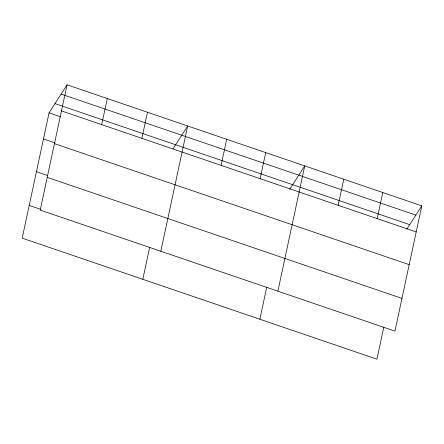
<?xml version="1.0" encoding="UTF-8"?>
<svg xmlns="http://www.w3.org/2000/svg" width="444" height="444" viewBox="0 0 444 444"><rect width="100%" height="100%" fill="white"/><g stroke="black" fill="none" stroke-linecap="round" stroke-linejoin="round"><path stroke-width="0.67" d="M67.066 84.821L40.21 210.101L394.944 331.124L421.8 205.844L67.066 84.821L49.056 112.876L22.2 238.156L376.934 359.179L383.805 327.111M101.676 124.625L107.27 98.54M141.88 138.339L147.475 112.254M142.807 279.304L149.684 247.236M160.817 251.249L187.679 125.968L173.01 148.818M221.106 165.368L226.695 139.283M260.123 178.682L265.717 152.592M259.868 319.242L266.744 287.174M277.883 291.186L304.739 165.906L289.699 189.333M338.167 205.306L343.761 179.221M377.189 218.62L382.778 192.53M406.76 229.271L421.8 205.844M61.122 94.078L415.856 215.101M55.001 103.618L409.734 224.642M61.477 110.911L416.206 231.935M49.056 112.876L60.728 116.855M43.468 138.961L55.139 142.946M54.457 143.64L409.19 264.663M36.447 171.695L47.469 175.458M47.23 177.367L401.959 298.39M29.215 205.422L40.887 209.402"/></g></svg>
